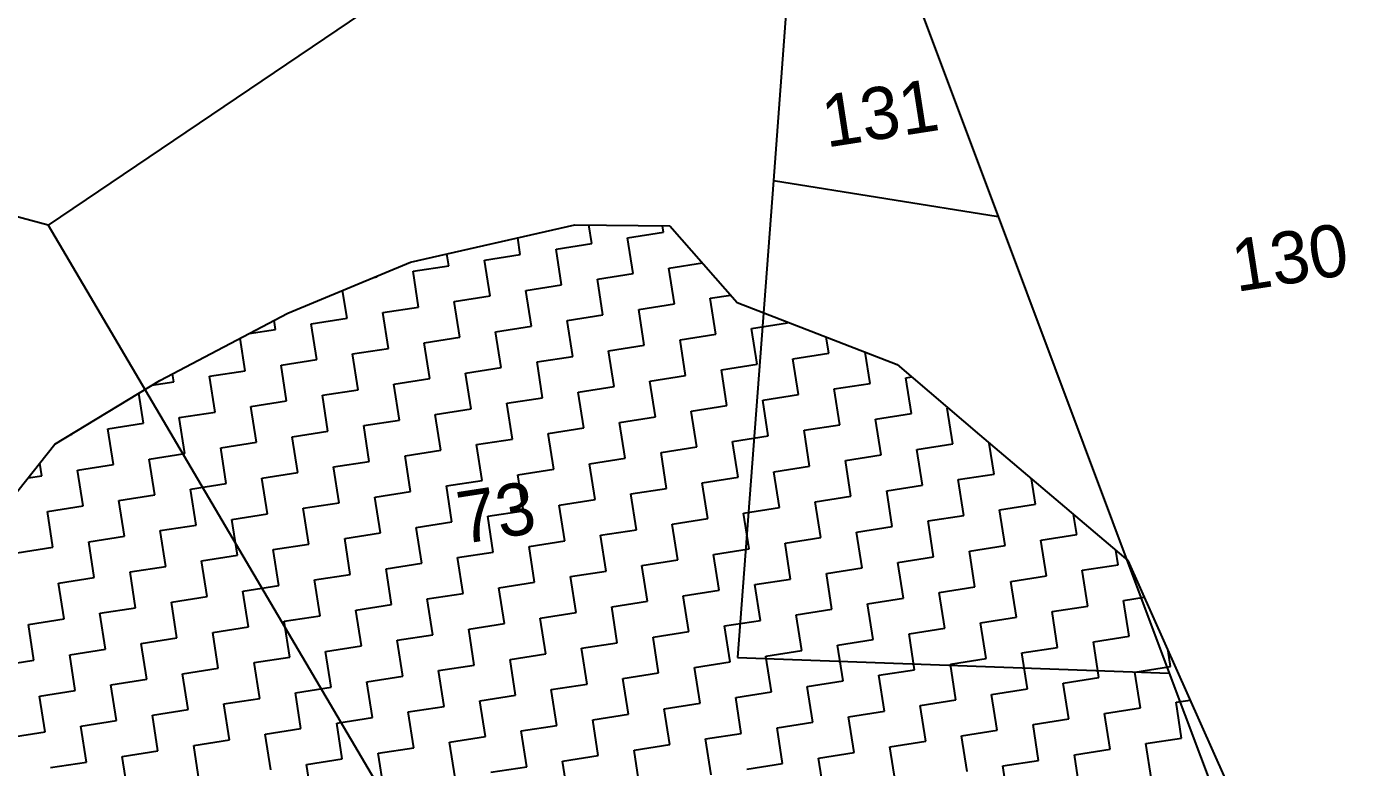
# Model space of a CAD drawing. Header units: metres. Extents: x 288492 to 290465, y 1999120 to 2001541.
# Drawn here: x 289241.9 to 289422.8, y 1999926.8 to 2000028.3 of the extents above; entities that cross this region are included whole.
import ezdxf
from ezdxf.enums import TextEntityAlignment as Align

# ---------------------------------------------------------------- set-up
doc = ezdxf.new("R2010")
doc.units = ezdxf.units.M
doc.header["$MEASUREMENT"] = 0
for name, color, linetype in [('POLY_HATCH', 12, 'Continuous'), ('POLY_PARCEL', 6, 'Continuous'), ('TEXT_PARCEL', 7, 'Continuous')]:
    doc.layers.add(name, color=color, linetype=linetype)
doc.styles.add('TEXT_MAP', font='KRDEV050.TTF')

# ---------------------------------------------------------------- blocks, each defined once
blk = doc.blocks.new('25')
at = {"layer": 'POLY_HATCH'}
for p, q in [((289294.38, 1999967.09), (289317.62, 1999972.29)), ((289317.62, 1999972.29), (289331.06, 1999972.09)), ((289331.06, 1999972.09), (289340.52, 1999961.24)), ((289277.02, 1999959.99), (289294.38, 1999967.09)), ((289340.52, 1999961.24), (289363.1, 1999952.38)), ((289258.9, 1999950.54), (289277.02, 1999959.99)), ((289363.1, 1999952.38), (289374.67, 1999942.41)), ((289244.05, 1999941.59), (289258.9, 1999950.54)), ((289374.67, 1999942.41), (289395.57, 1999924.59)), ((289232.77, 1999927.59), (289244.05, 1999941.59)), ((289395.57, 1999924.59), (289409.19, 1999893.71))]:
    blk.add_line(p, q, dxfattribs=at)
at = {"layer": 'POLY_HATCH', "linetype": 'Continuous'}
for p, q in [((289320.01, 1999969.65), (289319.61, 1999972.26)), ((289330.12, 1999971.18), (289329.98, 1999972.11)), ((289309.9, 1999968.12), (289309.54, 1999970.48)), ((289325.07, 1999970.42), (289330.12, 1999971.18)), ((289325.83, 1999965.36), (289325.07, 1999970.42)), ((289314.95, 1999968.88), (289320.01, 1999969.65)), ((289315.72, 1999963.83), (289314.95, 1999968.88)), ((289294.73, 1999965.82), (289299.78, 1999966.58)), ((289299.78, 1999966.58), (289299.53, 1999968.24)), ((289304.84, 1999967.35), (289309.9, 1999968.12)), ((289305.61, 1999962.29), (289304.84, 1999967.35)), ((289330.89, 1999966.13), (289335.63, 1999966.85)), ((289289.23, 1999964.98), (289289.67, 1999965.05)), ((289289.67, 1999965.05), (289289.66, 1999965.16)), ((289295.49, 1999960.76), (289294.73, 1999965.82)), ((289320.78, 1999964.59), (289325.83, 1999965.36)), ((289331.66, 1999961.07), (289330.89, 1999966.13)), ((289285.38, 1999959.23), (289284.78, 1999963.16)), ((289310.66, 1999963.06), (289315.72, 1999963.83)), ((289311.43, 1999958), (289310.66, 1999963.06)), ((289321.54, 1999959.54), (289320.78, 1999964.59)), ((289300.55, 1999961.53), (289305.61, 1999962.29)), ((289301.32, 1999956.47), (289300.55, 1999961.53)), ((289326.6, 1999960.3), (289331.66, 1999961.07)), ((289336.71, 1999961.84), (289339.62, 1999962.28)), ((289337.48, 1999956.78), (289336.71, 1999961.84)), ((289280.33, 1999958.46), (289285.38, 1999959.23)), ((289290.44, 1999959.99), (289295.49, 1999960.76)), ((289291.21, 1999954.94), (289290.44, 1999959.99)), ((289316.49, 1999958.77), (289321.54, 1999959.54)), ((289327.37, 1999955.25), (289326.6, 1999960.3)), ((289271.53, 1999957.12), (289275.27, 1999957.69)), ((289275.27, 1999957.69), (289275.07, 1999958.97)), ((289281.09, 1999953.4), (289280.33, 1999958.46)), ((289306.37, 1999957.24), (289311.43, 1999958)), ((289307.14, 1999952.18), (289306.37, 1999957.24)), ((289317.25, 1999953.71), (289316.49, 1999958.77)), ((289342.54, 1999957.55), (289347.59, 1999958.32)), ((289343.3, 1999952.49), (289342.54, 1999957.55)), ((289347.59, 1999958.32), (289347.57, 1999958.48)), ((289270.98, 1999951.87), (289270.28, 1999956.47)), ((289296.26, 1999955.7), (289301.32, 1999956.47)), ((289297.03, 1999950.65), (289296.26, 1999955.7)), ((289332.42, 1999956.01), (289337.48, 1999956.78)), ((289333.19, 1999950.96), (289332.42, 1999956.01)), ((289353.42, 1999954.03), (289353.07, 1999956.32)), ((289286.15, 1999954.17), (289291.21, 1999954.94)), ((289286.92, 1999949.11), (289286.15, 1999954.17)), ((289312.2, 1999952.95), (289317.25, 1999953.71)), ((289322.31, 1999954.48), (289327.37, 1999955.25)), ((289323.08, 1999949.42), (289322.31, 1999954.48)), ((289348.36, 1999953.26), (289353.42, 1999954.03)), ((289359.24, 1999949.74), (289358.57, 1999954.16)), ((289265.92, 1999951.1), (289270.98, 1999951.87)), ((289276.04, 1999952.64), (289281.09, 1999953.4)), ((289276.8, 1999947.58), (289276.04, 1999952.64)), ((289302.08, 1999951.41), (289307.14, 1999952.18)), ((289312.96, 1999947.89), (289312.2, 1999952.95)), ((289338.25, 1999951.72), (289343.3, 1999952.49)), ((289339.01, 1999946.67), (289338.25, 1999951.72)), ((289349.13, 1999948.2), (289348.36, 1999953.26)), ((289257.78, 1999949.87), (289260.87, 1999950.33)), ((289260.87, 1999950.33), (289260.69, 1999951.47)), ((289266.69, 1999946.04), (289265.92, 1999951.1)), ((289291.97, 1999949.88), (289297.03, 1999950.65)), ((289292.74, 1999944.82), (289291.97, 1999949.88)), ((289302.85, 1999946.36), (289302.08, 1999951.41)), ((289328.13, 1999950.19), (289333.19, 1999950.96)), ((289328.9, 1999945.13), (289328.13, 1999950.19)), ((289354.18, 1999948.97), (289359.24, 1999949.74)), ((289364.3, 1999950.5), (289365.13, 1999950.63)), ((289365.06, 1999945.45), (289364.3, 1999950.5)), ((289256.58, 1999944.51), (289255.93, 1999948.75)), ((289281.86, 1999948.35), (289286.92, 1999949.11)), ((289282.63, 1999943.29), (289281.86, 1999948.35)), ((289307.91, 1999947.12), (289312.96, 1999947.89)), ((289318.02, 1999948.66), (289323.08, 1999949.42)), ((289318.79, 1999943.6), (289318.02, 1999948.66)), ((289344.07, 1999947.44), (289349.13, 1999948.2)), ((289354.95, 1999943.91), (289354.18, 1999948.97)), ((289261.63, 1999945.28), (289266.69, 1999946.04)), ((289271.75, 1999946.81), (289276.8, 1999947.58)), ((289272.51, 1999941.76), (289271.75, 1999946.81)), ((289297.8, 1999945.59), (289302.85, 1999946.36)), ((289308.68, 1999942.07), (289307.91, 1999947.12)), ((289333.96, 1999945.9), (289339.01, 1999946.67)), ((289344.84, 1999942.38), (289344.07, 1999947.44)), ((289370.12, 1999946.21), (289370.24, 1999946.23)), ((289370.89, 1999941.16), (289370.12, 1999946.21)), ((289251.52, 1999943.74), (289256.58, 1999944.51)), ((289262.4, 1999940.22), (289261.63, 1999945.28)), ((289287.68, 1999944.06), (289292.74, 1999944.82)), ((289298.56, 1999940.53), (289297.8, 1999945.59)), ((289323.84, 1999944.37), (289328.9, 1999945.13)), ((289324.61, 1999939.31), (289323.84, 1999944.37)), ((289334.72, 1999940.85), (289333.96, 1999945.9)), ((289360.01, 1999944.68), (289365.06, 1999945.45)), ((289360.77, 1999939.62), (289360.01, 1999944.68)), ((289246.32, 1999942.96), (289246.46, 1999942.98)), ((289246.46, 1999942.98), (289246.46, 1999943.04)), ((289252.29, 1999938.69), (289251.52, 1999943.74)), ((289277.57, 1999942.52), (289282.63, 1999943.29)), ((289278.34, 1999937.47), (289277.57, 1999942.52)), ((289288.45, 1999939), (289287.68, 1999944.06)), ((289313.73, 1999942.83), (289318.79, 1999943.6)), ((289314.5, 1999937.78), (289313.73, 1999942.83)), ((289339.78, 1999941.61), (289344.84, 1999942.38)), ((289349.89, 1999943.15), (289354.95, 1999943.91)), ((289350.66, 1999938.09), (289349.89, 1999943.15)), ((289267.46, 1999940.99), (289272.51, 1999941.76)), ((289268.22, 1999935.93), (289267.46, 1999940.99)), ((289293.51, 1999939.77), (289298.56, 1999940.53)), ((289303.62, 1999941.3), (289308.68, 1999942.07)), ((289304.39, 1999936.24), (289303.62, 1999941.3)), ((289329.67, 1999940.08), (289334.72, 1999940.85)), ((289340.55, 1999936.56), (289339.78, 1999941.61)), ((289365.83, 1999940.39), (289370.89, 1999941.16)), ((289366.6, 1999935.33), (289365.83, 1999940.39)), ((289376.71, 1999936.87), (289376.05, 1999941.24)), ((289242.17, 1999937.15), (289241.91, 1999938.92)), ((289247.23, 1999937.92), (289252.29, 1999938.69)), ((289257.34, 1999939.45), (289262.4, 1999940.22)), ((289258.11, 1999934.4), (289257.34, 1999939.45)), ((289283.39, 1999938.23), (289288.45, 1999939)), ((289294.27, 1999934.71), (289293.51, 1999939.77)), ((289319.55, 1999938.54), (289324.61, 1999939.31)), ((289320.32, 1999933.49), (289319.55, 1999938.54)), ((289330.43, 1999935.02), (289329.67, 1999940.08)), ((289355.72, 1999938.86), (289360.77, 1999939.62)), ((289356.48, 1999933.8), (289355.72, 1999938.86)), ((289240.24, 1999936.86), (289242.17, 1999937.15)), ((289248, 1999932.86), (289247.23, 1999937.92)), ((289273.28, 1999936.7), (289278.34, 1999937.47)), ((289274.05, 1999931.64), (289273.28, 1999936.7)), ((289284.16, 1999933.18), (289283.39, 1999938.23)), ((289309.44, 1999937.01), (289314.5, 1999937.78)), ((289310.21, 1999931.95), (289309.44, 1999937.01)), ((289345.6, 1999937.32), (289350.66, 1999938.09)), ((289346.37, 1999932.27), (289345.6, 1999937.32)), ((289371.65, 1999936.1), (289376.71, 1999936.87)), ((289263.17, 1999935.17), (289268.22, 1999935.93)), ((289263.93, 1999930.11), (289263.17, 1999935.17)), ((289299.33, 1999935.48), (289304.39, 1999936.24)), ((289300.1, 1999930.42), (289299.33, 1999935.48)), ((289325.38, 1999934.26), (289330.43, 1999935.02)), ((289335.49, 1999935.79), (289340.55, 1999936.56)), ((289336.26, 1999930.73), (289335.49, 1999935.79)), ((289361.54, 1999934.57), (289366.6, 1999935.33)), ((289372.42, 1999931.04), (289371.65, 1999936.1)), ((289382.53, 1999932.58), (289381.99, 1999936.17)), ((289253.05, 1999933.63), (289258.11, 1999934.4)), ((289253.82, 1999928.58), (289253.05, 1999933.63)), ((289279.1, 1999932.41), (289284.16, 1999933.18)), ((289289.22, 1999933.94), (289294.27, 1999934.71)), ((289289.98, 1999928.89), (289289.22, 1999933.94)), ((289315.27, 1999932.72), (289320.32, 1999933.49)), ((289326.15, 1999929.2), (289325.38, 1999934.26)), ((289351.43, 1999933.03), (289356.48, 1999933.8)), ((289352.19, 1999927.98), (289351.43, 1999933.03)), ((289362.31, 1999929.51), (289361.54, 1999934.57)), ((289242.94, 1999932.1), (289248, 1999932.86)), ((289243.71, 1999927.04), (289242.94, 1999932.1)), ((289268.99, 1999930.88), (289274.05, 1999931.64)), ((289279.87, 1999927.35), (289279.1, 1999932.41)), ((289305.15, 1999931.19), (289310.21, 1999931.95)), ((289305.92, 1999926.13), (289305.15, 1999931.19)), ((289316.03, 1999927.66), (289315.27, 1999932.72)), ((289341.31, 1999931.5), (289346.37, 1999932.27)), ((289342.08, 1999926.44), (289341.31, 1999931.5)), ((289367.36, 1999930.28), (289372.42, 1999931.04)), ((289377.48, 1999931.81), (289382.53, 1999932.58)), ((289378.24, 1999926.75), (289377.48, 1999931.81)), ((289388.36, 1999928.29), (289387.93, 1999931.1)), ((289258.88, 1999929.34), (289263.93, 1999930.11)), ((289259.64, 1999924.29), (289258.88, 1999929.34)), ((289269.76, 1999925.82), (289268.99, 1999930.88)), ((289295.04, 1999929.65), (289300.1, 1999930.42)), ((289295.81, 1999924.6), (289295.04, 1999929.65)), ((289321.09, 1999928.43), (289326.15, 1999929.2)), ((289331.2, 1999929.97), (289336.26, 1999930.73)), ((289331.97, 1999924.91), (289331.2, 1999929.97)), ((289357.25, 1999928.74), (289362.31, 1999929.51)), ((289368.13, 1999925.22), (289367.36, 1999930.28)), ((289248.77, 1999927.81), (289253.82, 1999928.58)), ((289249.53, 1999922.75), (289248.77, 1999927.81)), ((289274.81, 1999926.59), (289279.87, 1999927.35)), ((289284.93, 1999928.12), (289289.98, 1999928.89)), ((289285.69, 1999923.06), (289284.93, 1999928.12)), ((289310.98, 1999926.9), (289316.03, 1999927.66)), ((289321.86, 1999923.38), (289321.09, 1999928.43)), ((289347.14, 1999927.21), (289352.19, 1999927.98)), ((289358.02, 1999923.69), (289357.25, 1999928.74)), ((289383.3, 1999927.52), (289388.36, 1999928.29)), ((289384.07, 1999922.47), (289383.3, 1999927.52)), ((289238.65, 1999926.27), (289243.71, 1999927.04)), ((289264.7, 1999925.05), (289269.76, 1999925.82)), ((289275.58, 1999921.53), (289274.81, 1999926.59)), ((289300.86, 1999925.36), (289305.92, 1999926.13)), ((289311.74, 1999921.84), (289310.98, 1999926.9)), ((289337.02, 1999925.68), (289342.08, 1999926.44)), ((289337.79, 1999920.62), (289337.02, 1999925.68)), ((289347.9, 1999922.15), (289347.14, 1999927.21)), ((289373.19, 1999925.99), (289378.24, 1999926.75)), ((289373.95, 1999920.93), (289373.19, 1999925.99)), ((289394.18, 1999924), (289393.87, 1999926.04)), ((289254.59, 1999923.52), (289259.64, 1999924.29)), ((289265.47, 1999920), (289264.7, 1999925.05)), ((289290.75, 1999923.83), (289295.81, 1999924.6)), ((289291.52, 1999918.77), (289290.75, 1999923.83)), ((289301.63, 1999920.31), (289300.86, 1999925.36)), ((289326.91, 1999924.14), (289331.97, 1999924.91)), ((289327.68, 1999919.09), (289326.91, 1999924.14)), ((289352.96, 1999922.92), (289358.02, 1999923.69)), ((289363.07, 1999924.45), (289368.13, 1999925.22)), ((289363.84, 1999919.4), (289363.07, 1999924.45)), ((289389.12, 1999923.23), (289394.18, 1999924)), ((289244.48, 1999921.98), (289249.53, 1999922.75)), ((289245.24, 1999916.93), (289244.48, 1999921.98)), ((289255.36, 1999918.46), (289254.59, 1999923.52)), ((289280.64, 1999922.3), (289285.69, 1999923.06)), ((289281.4, 1999917.24), (289280.64, 1999922.3)), ((289306.69, 1999921.07), (289311.74, 1999921.84)), ((289316.8, 1999922.61), (289321.86, 1999923.38)), ((289317.57, 1999917.55), (289316.8, 1999922.61)), ((289342.85, 1999921.39), (289347.9, 1999922.15)), ((289353.73, 1999917.86), (289352.96, 1999922.92)), ((289379.01, 1999921.7), (289384.07, 1999922.47)), ((289389.89, 1999918.18), (289389.12, 1999923.23)), ((289260.41, 1999919.23), (289265.47, 1999920)), ((289270.52, 1999920.76), (289275.58, 1999921.53)), ((289271.29, 1999915.71), (289270.52, 1999920.76)), ((289296.57, 1999919.54), (289301.63, 1999920.31)), ((289307.45, 1999916.02), (289306.69, 1999921.07)), ((289332.74, 1999919.85), (289337.79, 1999920.62)), ((289333.5, 1999914.8), (289332.74, 1999919.85)), ((289343.62, 1999916.33), (289342.85, 1999921.39)), ((289368.9, 1999920.16), (289373.95, 1999920.93)), ((289369.66, 1999915.11), (289368.9, 1999920.16)), ((289379.78, 1999916.64), (289379.01, 1999921.7)), ((289250.3, 1999917.7), (289255.36, 1999918.46)), ((289261.18, 1999914.17), (289260.41, 1999919.23)), ((289286.46, 1999918.01), (289291.52, 1999918.77)), ((289287.23, 1999912.95), (289286.46, 1999918.01)), ((289297.34, 1999914.48), (289296.57, 1999919.54)), ((289322.62, 1999918.32), (289327.68, 1999919.09)), ((289323.39, 1999913.26), (289322.62, 1999918.32)), ((289358.78, 1999918.63), (289363.84, 1999919.4)), ((289359.55, 1999913.57), (289358.78, 1999918.63)), ((289384.83, 1999917.41), (289389.89, 1999918.18)), ((289394.95, 1999918.94), (289397.86, 1999919.39)), ((289395.71, 1999913.89), (289394.95, 1999918.94)), ((289240.19, 1999916.16), (289245.24, 1999916.93)), ((289240.95, 1999911.11), (289240.19, 1999916.16)), ((289251.07, 1999912.64), (289250.3, 1999917.7)), ((289276.35, 1999916.47), (289281.4, 1999917.24)), ((289277.11, 1999911.42), (289276.35, 1999916.47)), ((289312.51, 1999916.79), (289317.57, 1999917.55)), ((289313.28, 1999911.73), (289312.51, 1999916.79)), ((289338.56, 1999915.56), (289343.62, 1999916.33)), ((289348.67, 1999917.1), (289353.73, 1999917.86)), ((289349.44, 1999912.04), (289348.67, 1999917.1)), ((289374.72, 1999915.87), (289379.78, 1999916.64)), ((289385.6, 1999912.35), (289384.83, 1999917.41)), ((289266.24, 1999914.94), (289271.29, 1999915.71)), ((289267, 1999909.88), (289266.24, 1999914.94)), ((289292.28, 1999913.72), (289297.34, 1999914.48)), ((289302.4, 1999915.25), (289307.45, 1999916.02)), ((289303.16, 1999910.19), (289302.4, 1999915.25)), ((289328.45, 1999914.03), (289333.5, 1999914.8)), ((289339.33, 1999910.51), (289338.56, 1999915.56)), ((289364.61, 1999914.34), (289369.66, 1999915.11)), ((289365.37, 1999909.28), (289364.61, 1999914.34)), ((289375.49, 1999910.82), (289374.72, 1999915.87)), ((289246.01, 1999911.87), (289251.07, 1999912.64)), ((289256.12, 1999913.41), (289261.18, 1999914.17)), ((289256.89, 1999908.35), (289256.12, 1999913.41)), ((289282.17, 1999912.18), (289287.23, 1999912.95)), ((289293.05, 1999908.66), (289292.28, 1999913.72)), ((289318.33, 1999912.5), (289323.39, 1999913.26)), ((289319.1, 1999907.44), (289318.33, 1999912.5)), ((289329.21, 1999908.97), (289328.45, 1999914.03)), ((289354.49, 1999912.81), (289359.55, 1999913.57)), ((289355.26, 1999907.75), (289354.49, 1999912.81)), ((289390.66, 1999913.12), (289395.71, 1999913.89)), ((289391.42, 1999908.06), (289390.66, 1999913.12)), ((289235.9, 1999910.34), (289240.95, 1999911.11)), ((289246.78, 1999906.82), (289246.01, 1999911.87)), ((289272.06, 1999910.65), (289277.11, 1999911.42)), ((289272.83, 1999905.59), (289272.06, 1999910.65)), ((289282.94, 1999907.13), (289282.17, 1999912.18)), ((289308.22, 1999910.96), (289313.28, 1999911.73)), ((289308.99, 1999905.91), (289308.22, 1999910.96)), ((289344.38, 1999911.27), (289349.44, 1999912.04)), ((289345.15, 1999906.22), (289344.38, 1999911.27)), ((289370.43, 1999910.05), (289375.49, 1999910.82)), ((289380.54, 1999911.59), (289385.6, 1999912.35)), ((289381.31, 1999906.53), (289380.54, 1999911.59)), ((289401.54, 1999909.6), (289401.2, 1999911.83)), ((289261.95, 1999909.12), (289267, 1999909.88)), ((289262.71, 1999904.06), (289261.95, 1999909.12)), ((289287.99, 1999907.89), (289293.05, 1999908.66)), ((289298.11, 1999909.43), (289303.16, 1999910.19)), ((289298.87, 1999904.37), (289298.11, 1999909.43)), ((289324.16, 1999908.21), (289329.21, 1999908.97)), ((289334.27, 1999909.74), (289339.33, 1999910.51)), ((289335.04, 1999904.68), (289334.27, 1999909.74)), ((289360.32, 1999908.52), (289365.37, 1999909.28)), ((289371.2, 1999905), (289370.43, 1999910.05)), ((289396.48, 1999908.83), (289401.54, 1999909.6)), ((289397.25, 1999903.77), (289396.48, 1999908.83)), ((289241.72, 1999906.05), (289246.78, 1999906.82)), ((289251.83, 1999907.58), (289256.89, 1999908.35)), ((289252.6, 1999902.53), (289251.83, 1999907.58)), ((289277.88, 1999906.36), (289282.94, 1999907.13)), ((289288.76, 1999902.84), (289287.99, 1999907.89)), ((289314.04, 1999906.67), (289319.1, 1999907.44)), ((289324.92, 1999903.15), (289324.16, 1999908.21)), ((289350.21, 1999906.98), (289355.26, 1999907.75)), ((289350.97, 1999901.93), (289350.21, 1999906.98)), ((289361.08, 1999903.46), (289360.32, 1999908.52)), ((289386.37, 1999907.3), (289391.42, 1999908.06)), ((289387.13, 1999902.24), (289386.37, 1999907.3)), ((289242.49, 1999900.99), (289241.72, 1999906.05)), ((289267.77, 1999904.83), (289272.83, 1999905.59)), ((289278.65, 1999901.3), (289277.88, 1999906.36)), ((289303.93, 1999905.14), (289308.99, 1999905.91)), ((289304.7, 1999900.08), (289303.93, 1999905.14)), ((289314.81, 1999901.62), (289314.04, 1999906.67)), ((289340.09, 1999905.45), (289345.15, 1999906.22)), ((289340.86, 1999900.39), (289340.09, 1999905.45)), ((289366.14, 1999904.23), (289371.2, 1999905)), ((289376.25, 1999905.76), (289381.31, 1999906.53)), ((289377.02, 1999900.71), (289376.25, 1999905.76)), ((289257.66, 1999903.29), (289262.71, 1999904.06)), ((289258.42, 1999898.24), (289257.66, 1999903.29)), ((289268.54, 1999899.77), (289267.77, 1999904.83)), ((289293.82, 1999903.6), (289298.87, 1999904.37)), ((289294.58, 1999898.55), (289293.82, 1999903.6)), ((289319.87, 1999902.38), (289324.92, 1999903.15)), ((289329.98, 1999903.92), (289335.04, 1999904.68)), ((289330.75, 1999898.86), (289329.98, 1999903.92)), ((289356.03, 1999902.69), (289361.08, 1999903.46)), ((289366.91, 1999899.17), (289366.14, 1999904.23)), ((289392.19, 1999903.01), (289397.25, 1999903.77)), ((289402.3, 1999904.54), (289404.28, 1999904.84)), ((289403.07, 1999899.48), (289402.3, 1999904.54)), ((289247.54, 1999901.76), (289252.6, 1999902.53)), ((289248.31, 1999896.7), (289247.54, 1999901.76)), ((289273.59, 1999900.54), (289278.65, 1999901.3)), ((289283.7, 1999902.07), (289288.76, 1999902.84)), ((289284.47, 1999897.01), (289283.7, 1999902.07)), ((289309.75, 1999900.85), (289314.81, 1999901.62)), ((289320.63, 1999897.33), (289319.87, 1999902.38)), ((289345.92, 1999901.16), (289350.97, 1999901.93)), ((289356.8, 1999897.64), (289356.03, 1999902.69)), ((289382.08, 1999901.47), (289387.13, 1999902.24)), ((289382.84, 1999896.42), (289382.08, 1999901.47)), ((289392.96, 1999897.95), (289392.19, 1999903.01)), ((289237.43, 1999900.23), (289242.49, 1999900.99)), ((289263.48, 1999899), (289268.54, 1999899.77)), ((289274.36, 1999895.48), (289273.59, 1999900.54)), ((289299.64, 1999899.32), (289304.7, 1999900.08)), ((289310.52, 1999895.79), (289309.75, 1999900.85)), ((289335.8, 1999899.63), (289340.86, 1999900.39)), ((289336.57, 1999894.57), (289335.8, 1999899.63)), ((289346.68, 1999896.1), (289345.92, 1999901.16)), ((289371.96, 1999899.94), (289377.02, 1999900.71)), ((289372.73, 1999894.88), (289371.96, 1999899.94)), ((289398.01, 1999898.72), (289403.07, 1999899.48)), ((289253.37, 1999897.47), (289258.42, 1999898.24)), ((289254.13, 1999892.41), (289253.37, 1999897.47)), ((289264.25, 1999893.95), (289263.48, 1999899)), ((289289.53, 1999897.78), (289294.58, 1999898.55)), ((289290.3, 1999892.73), (289289.53, 1999897.78)), ((289300.41, 1999894.26), (289299.64, 1999899.32)), ((289325.69, 1999898.09), (289330.75, 1999898.86)), ((289326.46, 1999893.04), (289325.69, 1999898.09)), ((289351.74, 1999896.87), (289356.8, 1999897.64)), ((289361.85, 1999898.41), (289366.91, 1999899.17)), ((289362.62, 1999893.35), (289361.85, 1999898.41)), ((289387.9, 1999897.18), (289392.96, 1999897.95)), ((289398.78, 1999893.66), (289398.01, 1999898.72)), ((289243.25, 1999895.94), (289248.31, 1999896.7)), ((289279.42, 1999896.25), (289284.47, 1999897.01)), ((289280.18, 1999891.19), (289279.42, 1999896.25)), ((289305.46, 1999895.03), (289310.52, 1999895.79)), ((289315.58, 1999896.56), (289320.63, 1999897.33)), ((289316.34, 1999891.5), (289315.58, 1999896.56)), ((289341.63, 1999895.34), (289346.68, 1999896.1)), ((289352.51, 1999891.81), (289351.74, 1999896.87)), ((289377.79, 1999895.65), (289382.84, 1999896.42)), ((289378.55, 1999890.59), (289377.79, 1999895.65)), ((289388.67, 1999892.13), (289387.9, 1999897.18))]:
    blk.add_line(p, q, dxfattribs=at)
at = {"layer": 'POLY_PARCEL'}
for p, q in [((289350.93, 2000044.69), (289243.2, 1999972.53)), ((289350.93, 2000044.69), (289345.69, 1999978.44)), ((289350.93, 2000044.69), (289377.42, 1999973.25)), ((289243.2, 1999972.53), (289208.06, 1999982.08)), ((289345.69, 1999978.44), (289340.36, 1999911.1)), ((289345.69, 1999978.44), (289377.42, 1999973.25)), ((289243.2, 1999972.53), (289310.31, 1999857.64)), ((289377.42, 1999973.25), (289401.36, 1999908.65)), ((289340.36, 1999911.1), (289401.36, 1999908.65)), ((289401.36, 1999908.65), (289412.85, 1999877.68))]:
    blk.add_line(p, q, dxfattribs=at)
at = {"layer": 'TEXT_PARCEL', "style": 'TEXT_MAP'}
for s, p in [('131', (289360.78, 1999987.92)), ('130', (289418.61, 1999967.31)), ('73', (289306.33, 1999931.72))]:
    blk.add_text(s, height=7.365, rotation=8.6241, dxfattribs=at).set_placement(p, align=Align.MIDDLE)

msp = doc.modelspace()

# ---------------------------------------------------------------- block references
at = {"xscale": 0.9698261639439751, "yscale": 0.9698261639439751, "zscale": 0.9698261639439751, "rotation": 0.222768048152709}
msp.add_blockref('25', (16272.72, 59299.43), dxfattribs=at)

doc.saveas('drawing.dxf')
